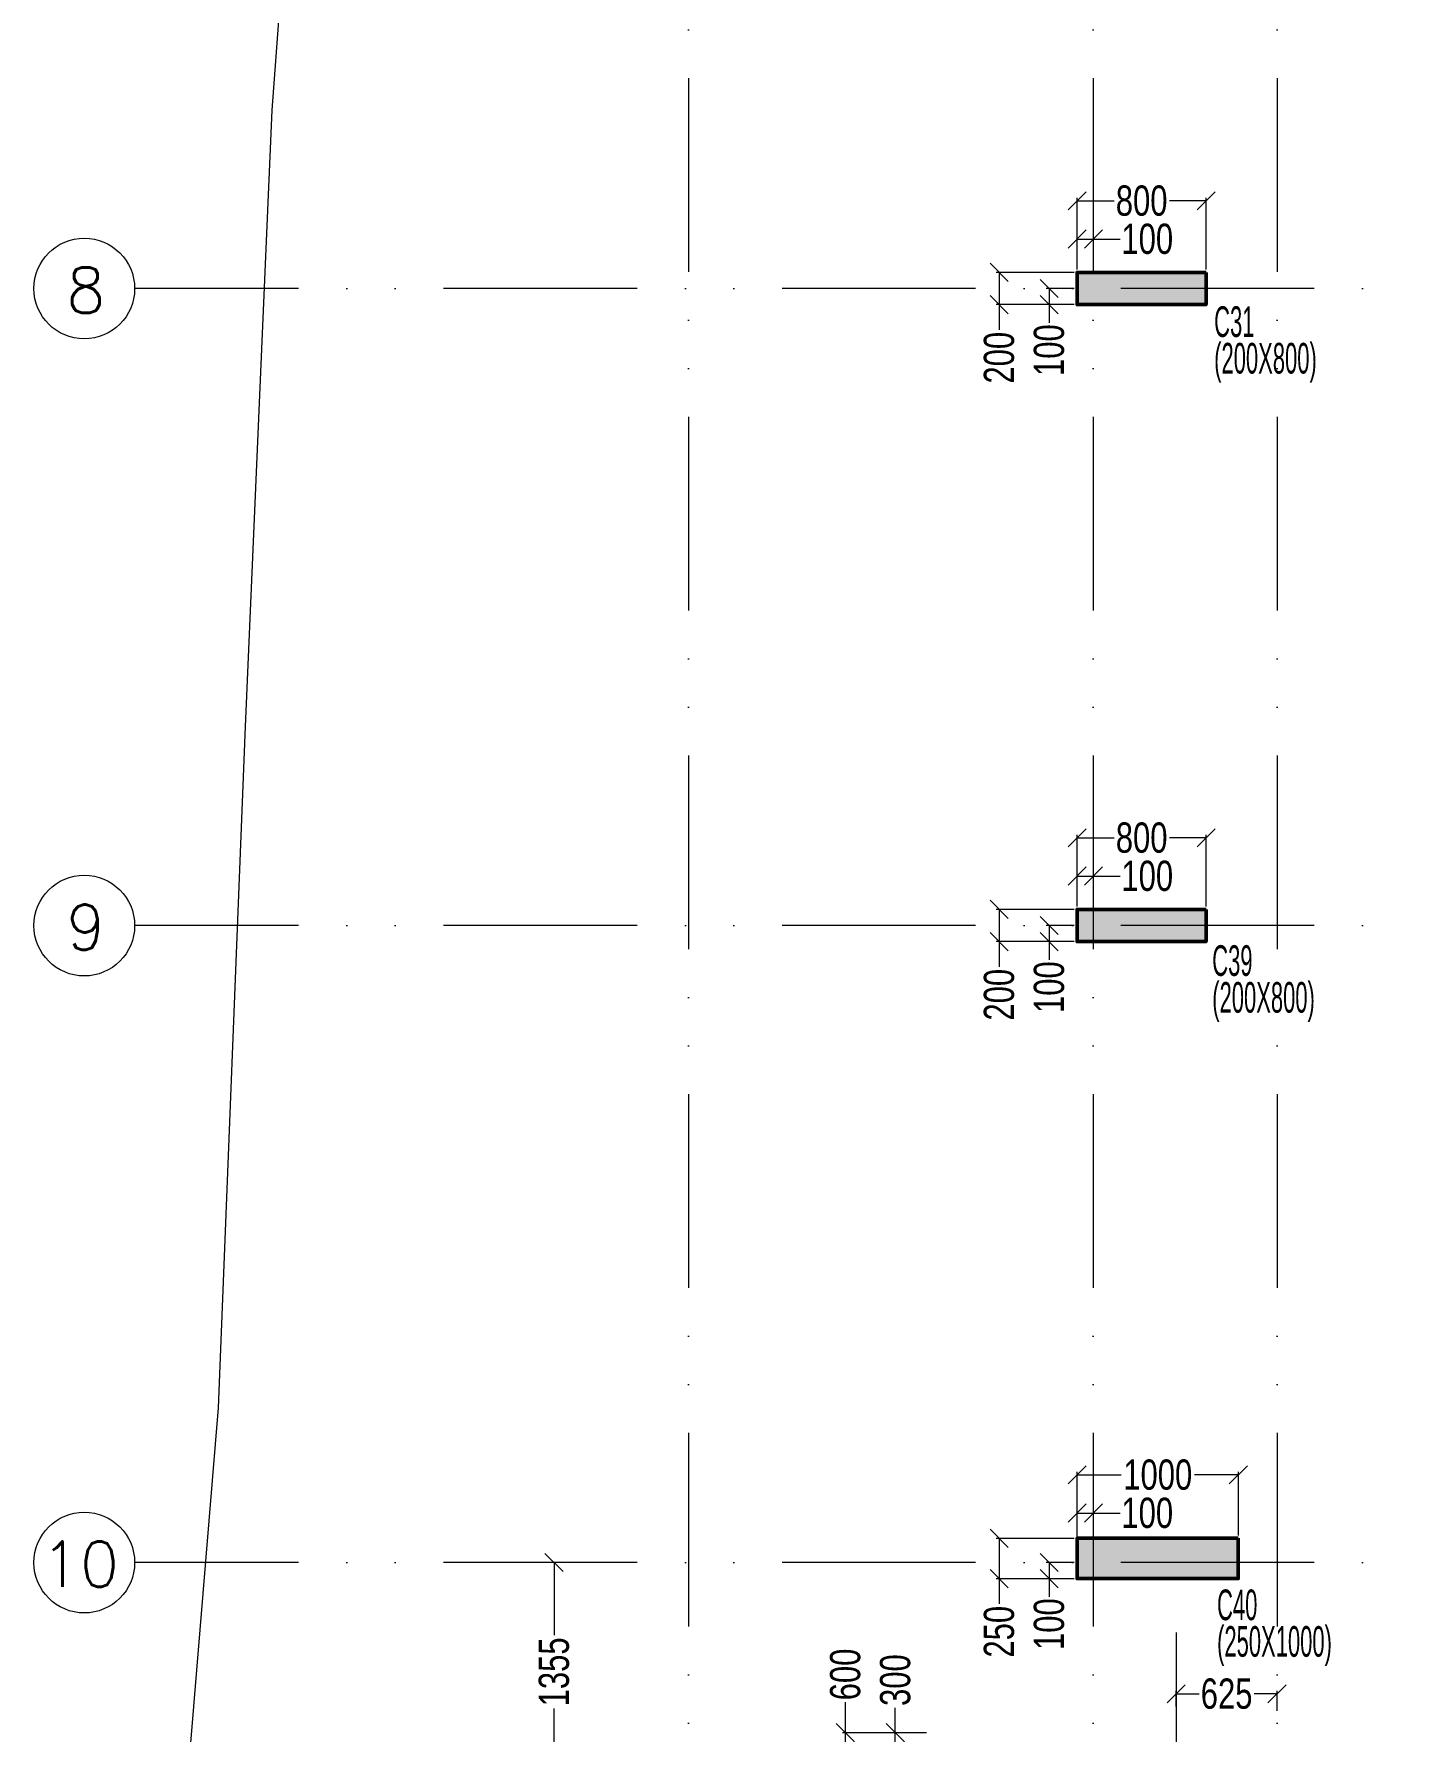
# Model space of a CAD drawing. Header units: millimetres. Extents: x 359 to 43503, y 1365 to 61403.
# Drawn here: x 359 to 8814, y 21944 to 32468 of the extents above; entities that cross this region are included whole.
import ezdxf

# ---------------------------------------------------------------- set-up
doc = ezdxf.new("R2010")
doc.units = ezdxf.units.MM
doc.linetypes.add('ACAD_ISO04W100', pattern=[30, 24, -3, 0, -3])
doc.linetypes.add('ACAD_ISO12W100', pattern=[21, 12, -3, 0, -3, 0, -3])
for name, color, linetype, lineweight in [('A-ANNO-DIMS', 8, 'Continuous', 15), ('A-ANNO-GRID-LINE', 9, 'ACAD_ISO04W100', 20), ('A-ANNO-GRID-TEXT', 2, 'Continuous', 15), ('A-CLMN', 5, 'Continuous', 50), ('A-CONC-PATT', 253, 'Continuous', 0), ('ESGridAnnotations', 181, 'Continuous', 20), ('S - GRID TXT', 4, 'Continuous', 13), ('S-COLS-IDEN', 4, 'Continuous', 9), ('STR-COL-DIM', 8, 'Continuous', 18), ('STR-GRID-LINE', 8, 'ACAD_ISO04W100', 15)]:
    doc.layers.add(name, color=color, linetype=linetype, lineweight=lineweight)
doc.styles.add('ROMANS', font='romans.shx')
doc.styles.add('SOBHA', font='swisscl.ttf')
doc.styles.add('Swis721 LtCn BT', font='swisscl.ttf', dxfattribs={"width": 0.7, "height": 250})
doc.dimstyles.new('S-75', dxfattribs={"dimscale": 75, "dimtxt": 2.5, "dimasz": 1.5, "dimexe": 0.25, "dimexo": 0.25, "dimgap": 0.1, "dimtad": 0, "dimdec": 0, "dimzin": 0, "dimdsep": 46, "dimtxsty": 'SOBHA', "dimblk": 'OBLIQUE', "dimcen": 0.09, "dimclrd": 9, "dimclre": 9, "dimclrt": 6, "dimadec": 5, "dimazin": 0, "dimtfac": 1, "dimtdec": 0, "dimtmove": 0, "dimatfit": 3, "dimfxl": 0.18, "dimtolj": 1, "dimtzin": 0, "dimlwd": -1, "dimlwe": -1, "dimarcsym": 0})

# ---------------------------------------------------------------- blocks, each defined once
blk = doc.blocks.new('A$Ca94b9103')
at = {"layer": 'A-CONC-PATT'}
h = blk.add_hatch(color=256, dxfattribs=at)
h.dxf.hatch_style = 1
h.paths.add_polyline_path([(3410, 20506), (3410, 20706), (2610, 20706), (2610, 20506)])
h = blk.add_hatch(color=256, dxfattribs=at)
h.dxf.hatch_style = 1
h.paths.add_polyline_path([(3410, 16556), (3410, 16756), (2610, 16756), (2610, 16556)])
h = blk.add_hatch(color=256, dxfattribs=at)
h.dxf.hatch_style = 1
h.paths.add_polyline_path([(3610, 12606), (3610, 12856), (2610, 12856), (2610, 12606)])
at = {"layer": 'A-CLMN', "elevation": 0}
for points in [[(3410, 20706), (3410, 20506), (2610, 20506), (2610, 20706)], [(3410, 16756), (3410, 16556), (2610, 16556), (2610, 16756)], [(3610, 12856), (3610, 12606), (2610, 12606), (2610, 12856)]]:
    blk.add_lwpolyline(points, close=True, dxfattribs=at)
blk = doc.blocks.new('STRG')
at = {"layer": 'A-ANNO-DIMS', "linetype": 'ACAD_ISO12W100', "ltscale": 100}
for p, q in [((20470.1, -1588153, -0.3), (20470.1, -1637469.2, -0.3)), ((22980.1, -1588153, -0.1), (22980.1, -1637469.2, -0.1)), ((24120.1, -1588153, -0.1), (24120.1, -1637469.2, -0.1)), ((55854, -1614659.7, -0.1), (17033.9, -1614659.7, -0.1)), ((55854, -1618609.8, -0.1), (17033.9, -1618609.8, -0.1)), ((55854, -1622559.7, -0.1), (17033.9, -1622559.7, -0.1))]:
    blk.add_line(p, q, dxfattribs=at)
at = {"layer": 'A-ANNO-GRID-TEXT'}
for centre in [(16721.7, -1614659.7), (16721.7, -1618609.8, -0.1), (16721.7, -1622559.7, -0.1)]:
    blk.add_circle(centre, 312.3, dxfattribs=at)
at = {"layer": 'A-ANNO-GRID-TEXT', "style": 'ROMANS'}
for s, height, p in [('8', 282.2, (16610.3, -1614810.5, 0.3)), ('9', 282.2, (16610.3, -1618760.5, 0.2)), ('10', 282.18, (16453.5, -1622710.5, 0.2))]:
    blk.add_text(s, height=height, dxfattribs=at).set_placement(p)
blk = doc.blocks.new('_Oblique')
at = {"color": 0, "linetype": 'ByBlock', "lineweight": -2}
blk.add_line((-0.5, -0.5), (0.5, 0.5), dxfattribs=at)
blk = doc.blocks.new('*D685')
at = {"layer": 'Defpoints', "color": 0, "transparency": 16777216}
for p in [(6830, 30889, 0), (6656, 30789), (6830, 30789)]:
    blk.add_point(p, dxfattribs=at)
at = {"layer": 'STR-COL-DIM', "color": 9, "transparency": 16777216}
for p, q in [((6812, 30889), (6638, 30889)), ((6656, 30889), (6656, 30789)), ((6812, 30789), (6638, 30789)), ((6656, 30789), (6656, 30676))]:
    blk.add_line(p, q, dxfattribs=at)
at = {"layer": 'STR-COL-DIM', "color": 9, "transparency": 16777216, "xscale": 112.5, "yscale": 112.5, "zscale": 112.5}
for p, rotation in [((6656, 30889), 90), ((6656, 30789), 270)]:
    blk.add_blockref('_Oblique', p, dxfattribs=dict(at, rotation=rotation))
at = {"layer": 'STR-COL-DIM', "color": 6, "transparency": 16777216, "insert": (6656, 30507), "char_height": 187.5, "attachment_point": 5, "rotation": 90, "style": 'SOBHA'}
blk.add_mtext('\\A1;100', dxfattribs=at)
blk = doc.blocks.new('*D686')
at = {"layer": 'Defpoints', "color": 0, "transparency": 16777216}
for p in [(6346, 30989), (6830, 30989, 0), (6830, 30789, 0)]:
    blk.add_point(p, dxfattribs=at)
at = {"layer": 'STR-COL-DIM', "color": 9, "transparency": 16777216}
for p, q in [((6812, 30989), (6327, 30989)), ((6346, 30989), (6346, 30789)), ((6812, 30789), (6327, 30789)), ((6346, 30789), (6346, 30632))]:
    blk.add_line(p, q, dxfattribs=at)
at = {"layer": 'STR-COL-DIM', "color": 9, "transparency": 16777216, "xscale": 112.5, "yscale": 112.5, "zscale": 112.5}
for p, rotation in [((6346, 30989), 90), ((6346, 30789), 270)]:
    blk.add_blockref('_Oblique', p, dxfattribs=dict(at, rotation=rotation))
at = {"layer": 'STR-COL-DIM', "color": 6, "transparency": 16777216, "insert": (6346, 30460), "char_height": 187.5, "attachment_point": 5, "rotation": 90, "style": 'SOBHA'}
blk.add_mtext('\\A1;200', dxfattribs=at)
blk = doc.blocks.new('*D687')
at = {"layer": 'Defpoints', "color": 0, "transparency": 16777216}
for p in [(7630, 31433), (6830, 30989, 0), (7630, 30989)]:
    blk.add_point(p, dxfattribs=at)
at = {"layer": 'STR-COL-DIM', "color": 9, "transparency": 16777216}
for p, q in [((6830, 31007), (6830, 31451)), ((6830, 31433), (7059, 31433)), ((7630, 31433), (7402, 31433)), ((7630, 31007), (7630, 31451))]:
    blk.add_line(p, q, dxfattribs=at)
at = {"layer": 'STR-COL-DIM', "color": 9, "transparency": 16777216, "xscale": 112.5, "yscale": 112.5, "zscale": 112.5, "rotation": 180}
blk.add_blockref('_Oblique', (6830, 31433), dxfattribs=at)
at = {"layer": 'STR-COL-DIM', "color": 9, "transparency": 16777216, "xscale": 112.5, "yscale": 112.5, "zscale": 112.5}
blk.add_blockref('_Oblique', (7630, 31433), dxfattribs=at)
at = {"layer": 'STR-COL-DIM', "color": 6, "transparency": 16777216, "insert": (7230, 31433), "char_height": 187.5, "attachment_point": 5, "style": 'SOBHA'}
blk.add_mtext('\\A1;800', dxfattribs=at)
blk = doc.blocks.new('*D700')
at = {"layer": 'Defpoints', "color": 0, "transparency": 16777216}
for p in [(6830, 31196), (6830, 30989), (6931, 30989)]:
    blk.add_point(p, dxfattribs=at)
at = {"layer": 'STR-COL-DIM', "color": 9, "transparency": 16777216}
for p, q in [((6830, 31007), (6830, 31215)), ((6830, 31196), (6931, 31196)), ((6931, 31007), (6931, 31215)), ((6931, 31196), (7096, 31196))]:
    blk.add_line(p, q, dxfattribs=at)
at = {"layer": 'STR-COL-DIM', "color": 9, "transparency": 16777216, "xscale": 112.5, "yscale": 112.5, "zscale": 112.5, "rotation": 180}
blk.add_blockref('_Oblique', (6830, 31196), dxfattribs=at)
at = {"layer": 'STR-COL-DIM', "color": 9, "transparency": 16777216, "xscale": 112.5, "yscale": 112.5, "zscale": 112.5}
blk.add_blockref('_Oblique', (6931, 31196), dxfattribs=at)
at = {"layer": 'STR-COL-DIM', "color": 6, "transparency": 16777216, "insert": (7265, 31196), "char_height": 187.5, "attachment_point": 5, "style": 'SOBHA'}
blk.add_mtext('\\A1;100', dxfattribs=at)
blk = doc.blocks.new('*D709')
at = {"layer": 'Defpoints', "color": 0, "transparency": 16777216}
for p in [(6656, 26839), (6830, 26939, 0), (6830, 26839)]:
    blk.add_point(p, dxfattribs=at)
at = {"layer": 'STR-COL-DIM', "color": 9, "transparency": 16777216}
for p, q in [((6812, 26939), (6638, 26939)), ((6812, 26839), (6638, 26839)), ((6656, 26939), (6656, 26839)), ((6656, 26839), (6656, 26726))]:
    blk.add_line(p, q, dxfattribs=at)
at = {"layer": 'STR-COL-DIM', "color": 9, "transparency": 16777216, "xscale": 112.5, "yscale": 112.5, "zscale": 112.5}
for p, rotation in [((6656, 26939), 90), ((6656, 26839), 270)]:
    blk.add_blockref('_Oblique', p, dxfattribs=dict(at, rotation=rotation))
at = {"layer": 'STR-COL-DIM', "color": 6, "transparency": 16777216, "insert": (6656, 26557), "char_height": 187.5, "attachment_point": 5, "rotation": 90, "style": 'SOBHA'}
blk.add_mtext('\\A1;100', dxfattribs=at)
blk = doc.blocks.new('*D710')
at = {"layer": 'Defpoints', "color": 0, "transparency": 16777216}
for p in [(6346, 27039), (6830, 27039, 0), (6830, 26839, 0)]:
    blk.add_point(p, dxfattribs=at)
at = {"layer": 'STR-COL-DIM', "color": 9, "transparency": 16777216}
for p, q in [((6812, 27039), (6327, 27039)), ((6346, 27039), (6346, 26839)), ((6812, 26839), (6327, 26839)), ((6346, 26839), (6346, 26682))]:
    blk.add_line(p, q, dxfattribs=at)
at = {"layer": 'STR-COL-DIM', "color": 9, "transparency": 16777216, "xscale": 112.5, "yscale": 112.5, "zscale": 112.5}
for p, rotation in [((6346, 27039), 90), ((6346, 26839), 270)]:
    blk.add_blockref('_Oblique', p, dxfattribs=dict(at, rotation=rotation))
at = {"layer": 'STR-COL-DIM', "color": 6, "transparency": 16777216, "insert": (6346, 26510), "char_height": 187.5, "attachment_point": 5, "rotation": 90, "style": 'SOBHA'}
blk.add_mtext('\\A1;200', dxfattribs=at)
blk = doc.blocks.new('*D711')
at = {"layer": 'Defpoints', "color": 0, "transparency": 16777216}
for p in [(7630, 27483), (6830, 27039, 0), (7630, 27039)]:
    blk.add_point(p, dxfattribs=at)
at = {"layer": 'STR-COL-DIM', "color": 9, "transparency": 16777216}
for p, q in [((6830, 27057), (6830, 27501)), ((6830, 27483), (7059, 27483)), ((7630, 27483), (7402, 27483)), ((7630, 27057), (7630, 27501))]:
    blk.add_line(p, q, dxfattribs=at)
at = {"layer": 'STR-COL-DIM', "color": 9, "transparency": 16777216, "xscale": 112.5, "yscale": 112.5, "zscale": 112.5, "rotation": 180}
blk.add_blockref('_Oblique', (6830, 27483), dxfattribs=at)
at = {"layer": 'STR-COL-DIM', "color": 9, "transparency": 16777216, "xscale": 112.5, "yscale": 112.5, "zscale": 112.5}
blk.add_blockref('_Oblique', (7630, 27483), dxfattribs=at)
at = {"layer": 'STR-COL-DIM', "color": 6, "transparency": 16777216, "insert": (7230, 27483), "char_height": 187.5, "attachment_point": 5, "style": 'SOBHA'}
blk.add_mtext('\\A1;800', dxfattribs=at)
blk = doc.blocks.new('*D712')
at = {"layer": 'Defpoints', "color": 0, "transparency": 16777216}
for p in [(6830, 22989, 0), (6656, 22889), (6830, 22889)]:
    blk.add_point(p, dxfattribs=at)
at = {"layer": 'STR-COL-DIM', "color": 9, "transparency": 16777216}
for p, q in [((6812, 22989), (6638, 22989)), ((6656, 22989), (6656, 22889)), ((6812, 22889), (6638, 22889)), ((6656, 22889), (6656, 22776))]:
    blk.add_line(p, q, dxfattribs=at)
at = {"layer": 'STR-COL-DIM', "color": 9, "transparency": 16777216, "xscale": 112.5, "yscale": 112.5, "zscale": 112.5}
for p, rotation in [((6656, 22989), 90), ((6656, 22889), 270)]:
    blk.add_blockref('_Oblique', p, dxfattribs=dict(at, rotation=rotation))
at = {"layer": 'STR-COL-DIM', "color": 6, "transparency": 16777216, "insert": (6656, 22607), "char_height": 187.5, "attachment_point": 5, "rotation": 90, "style": 'SOBHA'}
blk.add_mtext('\\A1;100', dxfattribs=at)
blk = doc.blocks.new('*D713')
at = {"layer": 'Defpoints', "color": 0, "transparency": 16777216}
for p in [(6346, 23139), (6830, 23139, 0), (6830, 22889, 0)]:
    blk.add_point(p, dxfattribs=at)
at = {"layer": 'STR-COL-DIM', "color": 9, "transparency": 16777216}
for p, q in [((6812, 23139), (6327, 23139)), ((6346, 23139), (6346, 22889)), ((6812, 22889), (6327, 22889)), ((6346, 22889), (6346, 22732))]:
    blk.add_line(p, q, dxfattribs=at)
at = {"layer": 'STR-COL-DIM', "color": 9, "transparency": 16777216, "xscale": 112.5, "yscale": 112.5, "zscale": 112.5}
for p, rotation in [((6346, 23139), 90), ((6346, 22889), 270)]:
    blk.add_blockref('_Oblique', p, dxfattribs=dict(at, rotation=rotation))
at = {"layer": 'STR-COL-DIM', "color": 6, "transparency": 16777216, "insert": (6346, 22560), "char_height": 187.5, "attachment_point": 5, "rotation": 90, "style": 'SOBHA'}
blk.add_mtext('\\A1;250', dxfattribs=at)
blk = doc.blocks.new('*D714')
at = {"layer": 'Defpoints', "color": 0, "transparency": 16777216}
for p in [(7830, 23533), (6830, 23139, 0), (7830, 23139, 0)]:
    blk.add_point(p, dxfattribs=at)
at = {"layer": 'STR-COL-DIM', "color": 9, "transparency": 16777216}
for p, q in [((6830, 23157), (6830, 23551)), ((6830, 23533), (7102, 23533)), ((7830, 23533), (7558, 23533)), ((7830, 23157), (7830, 23551))]:
    blk.add_line(p, q, dxfattribs=at)
at = {"layer": 'STR-COL-DIM', "color": 9, "transparency": 16777216, "xscale": 112.5, "yscale": 112.5, "zscale": 112.5, "rotation": 180}
blk.add_blockref('_Oblique', (6830, 23533), dxfattribs=at)
at = {"layer": 'STR-COL-DIM', "color": 9, "transparency": 16777216, "xscale": 112.5, "yscale": 112.5, "zscale": 112.5}
blk.add_blockref('_Oblique', (7830, 23533), dxfattribs=at)
at = {"layer": 'STR-COL-DIM', "color": 6, "transparency": 16777216, "insert": (7330, 23533), "char_height": 187.5, "attachment_point": 5, "style": 'SOBHA'}
blk.add_mtext('\\A1;1000', dxfattribs=at)
blk = doc.blocks.new('*D715')
at = {"layer": 'Defpoints', "color": 0, "transparency": 16777216}
for p in [(6830, 27246), (6830, 27039), (6931, 27039)]:
    blk.add_point(p, dxfattribs=at)
at = {"layer": 'STR-COL-DIM', "color": 9, "transparency": 16777216}
for p, q in [((6830, 27057), (6830, 27265)), ((6931, 27057), (6931, 27265)), ((6830, 27246), (6931, 27246)), ((6931, 27246), (7096, 27246))]:
    blk.add_line(p, q, dxfattribs=at)
at = {"layer": 'STR-COL-DIM', "color": 9, "transparency": 16777216, "xscale": 112.5, "yscale": 112.5, "zscale": 112.5, "rotation": 180}
blk.add_blockref('_Oblique', (6830, 27246), dxfattribs=at)
at = {"layer": 'STR-COL-DIM', "color": 9, "transparency": 16777216, "xscale": 112.5, "yscale": 112.5, "zscale": 112.5}
blk.add_blockref('_Oblique', (6931, 27246), dxfattribs=at)
at = {"layer": 'STR-COL-DIM', "color": 6, "transparency": 16777216, "insert": (7265, 27246), "char_height": 187.5, "attachment_point": 5, "style": 'SOBHA'}
blk.add_mtext('\\A1;100', dxfattribs=at)
blk = doc.blocks.new('*D716')
at = {"layer": 'Defpoints', "color": 0, "transparency": 16777216}
for p in [(6830, 23296), (6830, 23089), (6931, 23089)]:
    blk.add_point(p, dxfattribs=at)
at = {"layer": 'STR-COL-DIM', "color": 9, "transparency": 16777216}
for p, q in [((6830, 23107), (6830, 23315)), ((6830, 23296), (6931, 23296)), ((6931, 23107), (6931, 23315)), ((6931, 23296), (7096, 23296))]:
    blk.add_line(p, q, dxfattribs=at)
at = {"layer": 'STR-COL-DIM', "color": 9, "transparency": 16777216, "xscale": 112.5, "yscale": 112.5, "zscale": 112.5, "rotation": 180}
blk.add_blockref('_Oblique', (6830, 23296), dxfattribs=at)
at = {"layer": 'STR-COL-DIM', "color": 9, "transparency": 16777216, "xscale": 112.5, "yscale": 112.5, "zscale": 112.5}
blk.add_blockref('_Oblique', (6931, 23296), dxfattribs=at)
at = {"layer": 'STR-COL-DIM', "color": 6, "transparency": 16777216, "insert": (7265, 23296), "char_height": 187.5, "attachment_point": 5, "style": 'SOBHA'}
blk.add_mtext('\\A1;100', dxfattribs=at)
blk = doc.blocks.new('*D551')
at = {"layer": 'Defpoints', "color": 0, "transparency": 16777216}
for p in [(5702, 21934), (5914, 21934, 0), (5914, 21634, 0)]:
    blk.add_point(p, dxfattribs=at)
at = {"layer": 'STR-COL-DIM', "color": 9, "transparency": 16777216}
for p, q in [((5702, 21934), (5702, 22089)), ((5895, 21934), (5683, 21934)), ((5702, 21634), (5702, 21934)), ((5895, 21634), (5683, 21634))]:
    blk.add_line(p, q, dxfattribs=at)
at = {"layer": 'STR-COL-DIM', "color": 9, "transparency": 16777216, "xscale": 112.5, "yscale": 112.5, "zscale": 112.5}
for p, rotation in [((5702, 21934), 90), ((5702, 21634), 270)]:
    blk.add_blockref('_Oblique', p, dxfattribs=dict(at, rotation=rotation))
at = {"layer": 'STR-COL-DIM', "color": 6, "transparency": 16777216, "insert": (5702, 22260), "char_height": 187.5, "attachment_point": 5, "rotation": 90, "style": 'SOBHA'}
blk.add_mtext('\\A1;300', dxfattribs=at)
blk = doc.blocks.new('*D552')
at = {"layer": 'Defpoints', "color": 0, "transparency": 16777216}
for p in [(5392, 21934), (5914, 21934, 0), (5917, 21334, 0)]:
    blk.add_point(p, dxfattribs=at)
at = {"layer": 'STR-COL-DIM', "color": 9, "transparency": 16777216}
for p, q in [((5392, 21934), (5392, 22124)), ((5895, 21934), (5374, 21934)), ((5392, 21334), (5392, 21934)), ((5899, 21334), (5374, 21334))]:
    blk.add_line(p, q, dxfattribs=at)
at = {"layer": 'STR-COL-DIM', "color": 9, "transparency": 16777216, "xscale": 112.5, "yscale": 112.5, "zscale": 112.5}
for p, rotation in [((5392, 21934), 90), ((5392, 21334), 270)]:
    blk.add_blockref('_Oblique', p, dxfattribs=dict(at, rotation=rotation))
at = {"layer": 'STR-COL-DIM', "color": 6, "transparency": 16777216, "insert": (5392, 22295), "char_height": 187.5, "attachment_point": 5, "rotation": 90, "style": 'SOBHA'}
blk.add_mtext('\\A1;600', dxfattribs=at)
blk = doc.blocks.new('*D553')
at = {"layer": 'Defpoints', "color": 0, "transparency": 16777216}
for p in [(3585, 22989), (3736, 22989, 0), (3642, 21634)]:
    blk.add_point(p, dxfattribs=at)
at = {"layer": 'STR-COL-DIM', "color": 9, "transparency": 16777216}
for p, q in [((3717, 22989), (3567, 22989)), ((3585, 22989), (3585, 22539)), ((3585, 21634), (3585, 22084)), ((3623, 21634), (3567, 21634))]:
    blk.add_line(p, q, dxfattribs=at)
at = {"layer": 'STR-COL-DIM', "color": 9, "transparency": 16777216, "xscale": 112.5, "yscale": 112.5, "zscale": 112.5}
for p, rotation in [((3585, 22989), 90), ((3585, 21634), 270)]:
    blk.add_blockref('_Oblique', p, dxfattribs=dict(at, rotation=rotation))
at = {"layer": 'STR-COL-DIM', "color": 6, "transparency": 16777216, "insert": (3585, 22311), "char_height": 187.5, "attachment_point": 5, "rotation": 90, "style": 'SOBHA'}
blk.add_mtext('\\A1;1355', dxfattribs=at)
blk = doc.blocks.new('*D651')
at = {"layer": 'Defpoints', "color": 0, "transparency": 16777216}
for p in [(8070, 22175), (7444, 22077, 0), (8070, 22051)]:
    blk.add_point(p, dxfattribs=at)
at = {"layer": 'STR-COL-DIM', "color": 9, "transparency": 16777216}
for p, q in [((7444, 22096), (7444, 22194)), ((7444, 22175), (7586, 22175)), ((8070, 22175), (7928, 22175)), ((8070, 22070), (8070, 22194))]:
    blk.add_line(p, q, dxfattribs=at)
at = {"layer": 'STR-COL-DIM', "color": 9, "transparency": 16777216, "xscale": 112.5, "yscale": 112.5, "zscale": 112.5, "rotation": 180}
blk.add_blockref('_Oblique', (7444, 22175), dxfattribs=at)
at = {"layer": 'STR-COL-DIM', "color": 9, "transparency": 16777216, "xscale": 112.5, "yscale": 112.5, "zscale": 112.5}
blk.add_blockref('_Oblique', (8070, 22175), dxfattribs=at)
at = {"layer": 'STR-COL-DIM', "color": 6, "transparency": 16777216, "insert": (7757, 22175), "char_height": 187.5, "attachment_point": 5, "style": 'SOBHA'}
blk.add_mtext('\\A1;625', dxfattribs=at)
blk = doc.blocks.new('A$Cacf424a8')
at = {"layer": 'S-COLS-IDEN', "char_height": 190, "width": 501.43, "attachment_point": 1, "style": 'Swis721 LtCn BT'}
for s, insert in [('C31', (1350, -19290, 1)), ('(200X800)', (1350, -19517, 1)), ('C39', (1338, -23252, 1)), ('(200X800)', (1338, -23480, 1)), ('C40', (1368, -27247, 0)), ('(250X1000)', (1368, -27474, 0))]:
    blk.add_mtext(s, dxfattribs=dict(at, insert=insert))

msp = doc.modelspace()

# ---------------------------------------------------------------- linework, layer by layer
at = {"layer": 'ESGridAnnotations', "ltscale": 0.01, "elevation": -2692.9}
msp.add_lwpolyline([(2130.4, 35963.8), (1833.7, 31994.7), (1668.9, 28173.7), (1501, 23948), (1330.2, 21870.6), (1266.5, 19390.2), (1061.3, 17798.7), (919.1, 16206.2), (887.5, 8083.8), (4828.2, 8173.5), (9366.6, 6998.7), (13059.3, 6121.1), (15815.1, 5896.5), (17248.4, 5701.2), (18614.7, 5515)], dxfattribs=at)
at = {"layer": 'STR-GRID-LINE', "ltscale": 0.3}
msp.add_line((7444.2, 22554.2, 0.5), (7444.2, 8757.2, 0.5), dxfattribs=at)

# ---------------------------------------------------------------- block references
msp.add_blockref('A$Ca94b9103', (4219.5, 10283.2, 0.8))
at = {"layer": 'A-ANNO-GRID-LINE'}
msp.add_blockref('STRG', (-16050.5, 1645548.5, 0.4), dxfattribs=at)
at = {"layer": 'S - GRID TXT', "color": 210, "linetype": 'ByBlock'}
msp.add_blockref('A$Cacf424a8', (6329.9, 50068.7), dxfattribs=at)

# ---------------------------------------------------------------- dimensions: what is measured, and where the dimension line sits
at = {"layer": 'STR-COL-DIM'}
for base, p1, p2, picture, middle in [((7630.3, 31432.7, 0.8), (6830.3, 30988.7, 0.4), (7630.3, 30988.7, 0.8), '*D687', (7230.3, 31432.7, 0.8)), ((7630.3, 27482.7, 0.8), (6830.3, 27038.7, 0.4), (7630.3, 27038.7, 0.8), '*D711', (7230.3, 27482.7, 0.8)), ((7829.8352, 23532.654, 0.7751), (6830.3114, 23138.7343, 0.3773), (7829.8352, 23138.7343, 0.7112), '*D714', (7330.0733, 23532.654, 0.7751))]:
    dim = msp.add_linear_dim(base=base, p1=p1, p2=p2, dimstyle='S-75', dxfattribs=at)
    dim.commit()
    dim.dimension.update_dxf_attribs({"geometry": picture, "text_midpoint": middle})
for base, p1, p2, picture, middle in [((6830.3, 31196.2, 0.4), (6930.6, 30988.7, 0.4), (6830.3, 30988.7, 0.4), '*D700', (7265.4, 31196.2, 0.4)), ((6830.3, 27246.2, 0.4), (6930.6, 27038.7, 0.4), (6830.3, 27038.7, 0.4), '*D715', (7265.4, 27246.2, 0.4)), ((6830.3, 23296.2, 0.4), (6930.6, 23088.7, 0.4), (6830.3, 23088.7, 0.4), '*D716', (7265.4, 23296.2, 0.4))]:
    dim = msp.add_linear_dim(base=base, p1=p1, p2=p2, dimstyle='S-75', dxfattribs=at)
    dim.commit()
    dim.dimension.update_dxf_attribs({"geometry": picture, "text_midpoint": middle, "dimtype": 160})
for base, p1, p2, picture, middle in [((6345.7, 30988.7, 0.8), (6830.3, 30788.7, 0.4), (6830.3, 30988.7, 0.4), '*D686', (6345.7, 30460.3, 0.8)), ((6345.7, 27038.7, 0.8), (6830.3, 26838.7, 0.4), (6830.3, 27038.7, 0.4), '*D710', (6345.7, 26510.3, 0.8)), ((6345.7, 23138.7, 0.8), (6830.3, 22888.7, 0.4), (6830.3, 23138.7, 0.4), '*D713', (6345.7, 22560.3, 0.8)), ((5392.3, 21933.7, 1.2), (5917.4, 21333.7, 0.8), (5913.8, 21933.7, 0.8), '*D552', (5392.3, 22295.3, 1.2)), ((5702.1, 21933.7, 1.2), (5913.8, 21633.7, 0.8), (5913.8, 21933.7, 0.8), '*D551', (5702.1, 22260.5, 1.2))]:
    dim = msp.add_linear_dim(base=base, p1=p1, p2=p2, angle=90, dimstyle='S-75', dxfattribs=at)
    dim.commit()
    dim.dimension.update_dxf_attribs({"geometry": picture, "text_midpoint": middle, "dimtype": 160})
for base, p1, p2, picture, middle in [((6656.4, 30788.7, 0.8), (6830.3, 30888.7, 0.4), (6830.3, 30788.7, 0.8), '*D685', (6656.4, 30507.1, 0.8)), ((6656.4, 26838.7, 0.8), (6830.3, 26938.7, 0.4), (6830.3, 26838.7, 0.8), '*D709', (6656.4, 26557.1, 0.8)), ((3585.5, 22988.7, 0.4), (3641.9, 21633.7, 0.4), (3735.8, 22988.7, 0.3), '*D553', (3585.5, 22311.2, 0.4)), ((6656.4, 22888.7, 0.8), (6830.3, 22988.7, 0.4), (6830.3, 22888.7, 0.8), '*D712', (6656.4, 22607.1, 0.8))]:
    dim = msp.add_linear_dim(base=base, p1=p1, p2=p2, angle=90, dimstyle='S-75', dxfattribs=at)
    dim.commit()
    dim.dimension.update_dxf_attribs({"geometry": picture, "text_midpoint": middle})
dim = msp.add_linear_dim(base=(8069.8, 22175.3, 0.4), p1=(7444.2, 22076.8, 0.5), p2=(8069.8, 22051.3, 0.4), dimstyle='S-75', override={"dimrnd": 5}, dxfattribs=at)
dim.commit()
dim.dimension.update_dxf_attribs({"geometry": '*D651', "text_midpoint": (7757, 22175.3, 0.4)})

doc.saveas('drawing.dxf')
